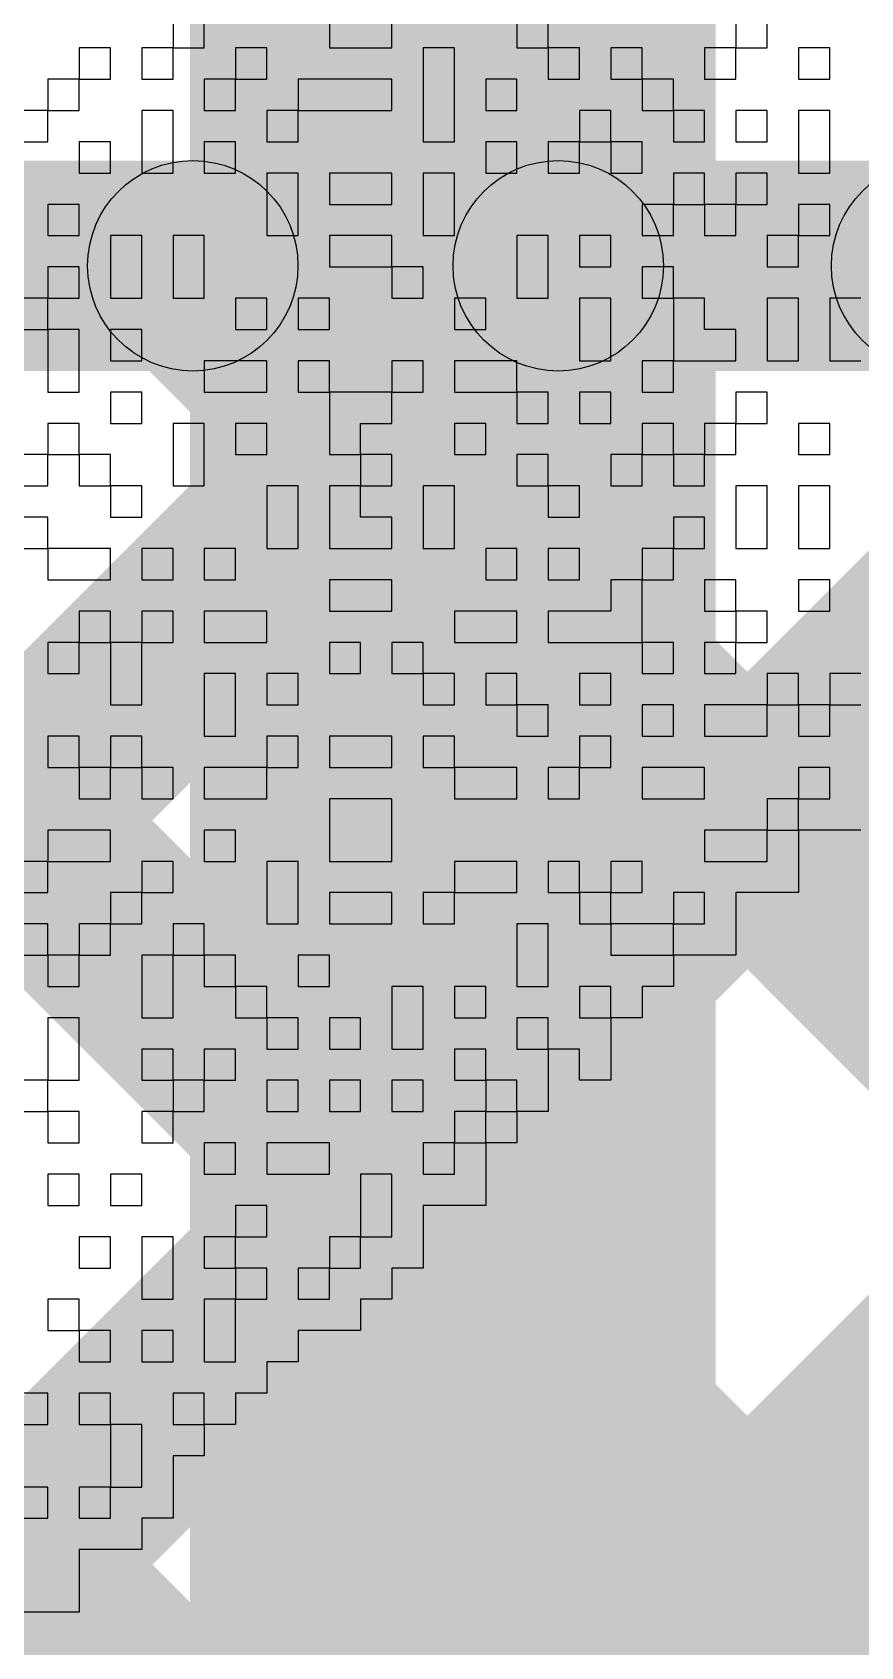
# Model space of a CAD drawing. Header units: millimetres. Extents: x 3.07 to 5.81, y 1.29 to 3.84.
# Drawn here: x 4.47 to 4.5015, y 1.7505 to 1.8119 of the extents above; entities that cross this region are included whole.
import ezdxf

# ---------------------------------------------------------------- set-up
doc = ezdxf.new("R2010")
doc.units = ezdxf.units.MM
doc.header["$MEASUREMENT"] = 0
for name, color, linetype in [('BottomLayer', 5, 'Continuous'), ('TopLayer', 1, 'Continuous'), ('TopOverlay', 2, 'Continuous')]:
    doc.layers.add(name, color=color, linetype=linetype)

msp = doc.modelspace()

# ---------------------------------------------------------------- hatches: boundary and pattern name
at = {"layer": 'BottomLayer'}
msp.add_hatch(color=5, dxfattribs=at).paths.add_polyline_path([(4.496, 1.494), (4.476, 1.494), (4.476, 2.797), (4.496, 2.797)])
at = {"layer": 'TopLayer'}
for points in [[(4.253, 1.799), (4.253, 1.807), (4.795, 1.807), (4.795, 1.799)], [(4.241828, 1.549165), (4.236172, 1.554822), (4.487178, 1.805828), (4.492835, 1.800172)], [(4.241828, 1.492596), (4.236172, 1.498253), (4.543747, 1.805828), (4.549404, 1.800172)], [(4.241828, 1.520881), (4.236172, 1.526537), (4.515463, 1.805828), (4.521119, 1.800172)], [(4.416713, 1.800172), (4.42237, 1.805828), (4.85237, 1.375829), (4.846713, 1.370172)], [(4.444997, 1.800172), (4.450654, 1.805828), (4.880654, 1.375829), (4.874997, 1.370172)], [(4.473282, 1.800172), (4.478938, 1.805828), (4.908938, 1.375829), (4.903281, 1.370172)]]:
    msp.add_hatch(color=1, dxfattribs=at).paths.add_polyline_path(points)
h = msp.add_hatch(color=1, dxfattribs=at)
edge = h.paths.add_edge_path()
edge.add_arc((4.47611, 1.803), 0.004, 0, 360)
h = msp.add_hatch(color=1, dxfattribs=at)
edge = h.paths.add_edge_path()
edge.add_arc((4.490007, 1.803), 0.004, 0, 360)
h = msp.add_hatch(color=1, dxfattribs=at)
edge = h.paths.add_edge_path()
edge.add_arc((4.504394, 1.803), 0.004, 0, 360)

# ---------------------------------------------------------------- linework, layer by layer
for centre in [(4.47611, 1.803), (4.490007, 1.803), (4.504394, 1.803)]:
    msp.add_circle(centre, 0.004, dxfattribs=at)
at = {"layer": 'TopOverlay'}
for p, q in [((4.475357, 1.812471), (4.475357, 1.811282)), ((4.476546, 1.811282), (4.476546, 1.812471)), ((4.481303, 1.812471), (4.481303, 1.811282)), ((4.483681, 1.811282), (4.483681, 1.812471)), ((4.488438, 1.812471), (4.488438, 1.811282)), ((4.489628, 1.811282), (4.489628, 1.812471)), ((4.496763, 1.812471), (4.496763, 1.811282)), ((4.497952, 1.811282), (4.497952, 1.812471)), ((4.472978, 1.811282), (4.471789, 1.811282)), ((4.471789, 1.811282), (4.471789, 1.810093)), ((4.472978, 1.810093), (4.472978, 1.811282)), ((4.475357, 1.811282), (4.474167, 1.811282)), ((4.474167, 1.811282), (4.474167, 1.810093)), ((4.475357, 1.811282), (4.476546, 1.811282)), ((4.475357, 1.810093), (4.475357, 1.811282)), ((4.478924, 1.811282), (4.477735, 1.811282)), ((4.477735, 1.811282), (4.477735, 1.810093)), ((4.478924, 1.810093), (4.478924, 1.811282)), ((4.481303, 1.811282), (4.483681, 1.811282)), ((4.48606, 1.811282), (4.484871, 1.811282)), ((4.484871, 1.811282), (4.484871, 1.810093)), ((4.48606, 1.810093), (4.48606, 1.811282)), ((4.488438, 1.811282), (4.489628, 1.811282)), ((4.489628, 1.811282), (4.489628, 1.810093)), ((4.490817, 1.811282), (4.489628, 1.811282)), ((4.490817, 1.810093), (4.490817, 1.811282)), ((4.493195, 1.811282), (4.492006, 1.811282)), ((4.492006, 1.811282), (4.492006, 1.810093)), ((4.493195, 1.810093), (4.493195, 1.811282)), ((4.496763, 1.811282), (4.495574, 1.811282)), ((4.495574, 1.811282), (4.495574, 1.810093)), ((4.496763, 1.811282), (4.497952, 1.811282)), ((4.496763, 1.810093), (4.496763, 1.811282)), ((4.500331, 1.811282), (4.499142, 1.811282)), ((4.499142, 1.811282), (4.499142, 1.810093)), ((4.500331, 1.810093), (4.500331, 1.811282)), ((4.471789, 1.810093), (4.470599, 1.810093)), ((4.470599, 1.810093), (4.470599, 1.808903)), ((4.471789, 1.810093), (4.472978, 1.810093)), ((4.471789, 1.808903), (4.471789, 1.810093)), ((4.474167, 1.810093), (4.475357, 1.810093)), ((4.477735, 1.810093), (4.476546, 1.810093)), ((4.476546, 1.810093), (4.476546, 1.808903)), ((4.477735, 1.810093), (4.478924, 1.810093)), ((4.477735, 1.808903), (4.477735, 1.810093)), ((4.483681, 1.810093), (4.480113, 1.810093)), ((4.480113, 1.810093), (4.480113, 1.808903)), ((4.483681, 1.808903), (4.483681, 1.810093)), ((4.484871, 1.810093), (4.484871, 1.808903)), ((4.48606, 1.808903), (4.48606, 1.810093)), ((4.488438, 1.810093), (4.487249, 1.810093)), ((4.487249, 1.810093), (4.487249, 1.808903)), ((4.488438, 1.808903), (4.488438, 1.810093)), ((4.489628, 1.810093), (4.490817, 1.810093)), ((4.492006, 1.810093), (4.493195, 1.810093)), ((4.493195, 1.810093), (4.493195, 1.808903)), ((4.494385, 1.810093), (4.493195, 1.810093)), ((4.494385, 1.808903), (4.494385, 1.810093)), ((4.495574, 1.810093), (4.496763, 1.810093)), ((4.499142, 1.810093), (4.500331, 1.810093)), ((4.470599, 1.808903), (4.46941, 1.808903)), ((4.470599, 1.808903), (4.471789, 1.808903)), ((4.470599, 1.807714), (4.470599, 1.808903)), ((4.475357, 1.808903), (4.474167, 1.808903)), ((4.474167, 1.808903), (4.474167, 1.807714)), ((4.475357, 1.807714), (4.475357, 1.808903)), ((4.476546, 1.808903), (4.477735, 1.808903)), ((4.480113, 1.808903), (4.478924, 1.808903)), ((4.478924, 1.808903), (4.478924, 1.807714)), ((4.480113, 1.808903), (4.483681, 1.808903)), ((4.480113, 1.807714), (4.480113, 1.808903)), ((4.484871, 1.808903), (4.484871, 1.807714)), ((4.48606, 1.807714), (4.48606, 1.808903)), ((4.487249, 1.808903), (4.488438, 1.808903)), ((4.492006, 1.808903), (4.490817, 1.808903)), ((4.490817, 1.808903), (4.490817, 1.807714)), ((4.492006, 1.807714), (4.492006, 1.808903)), ((4.493195, 1.808903), (4.494385, 1.808903)), ((4.494385, 1.808903), (4.494385, 1.807714)), ((4.495574, 1.808903), (4.494385, 1.808903)), ((4.495574, 1.807714), (4.495574, 1.808903)), ((4.497952, 1.808903), (4.496763, 1.808903)), ((4.496763, 1.808903), (4.496763, 1.807714)), ((4.497952, 1.807714), (4.497952, 1.808903)), ((4.500331, 1.808903), (4.499142, 1.808903)), ((4.499142, 1.808903), (4.499142, 1.807714)), ((4.500331, 1.807714), (4.500331, 1.808903)), ((4.46941, 1.807714), (4.470599, 1.807714)), ((4.472978, 1.807714), (4.471789, 1.807714)), ((4.471789, 1.807714), (4.471789, 1.806525)), ((4.472978, 1.806525), (4.472978, 1.807714)), ((4.474167, 1.807714), (4.474167, 1.806525)), ((4.475357, 1.806525), (4.475357, 1.807714)), ((4.477735, 1.807714), (4.476546, 1.807714)), ((4.476546, 1.807714), (4.476546, 1.806525)), ((4.477735, 1.806525), (4.477735, 1.807714)), ((4.478924, 1.807714), (4.480113, 1.807714)), ((4.484871, 1.807714), (4.48606, 1.807714)), ((4.488438, 1.807714), (4.487249, 1.807714)), ((4.487249, 1.807714), (4.487249, 1.806525)), ((4.488438, 1.806525), (4.488438, 1.807714)), ((4.490817, 1.807714), (4.489628, 1.807714)), ((4.489628, 1.807714), (4.489628, 1.806525)), ((4.490817, 1.807714), (4.492006, 1.807714)), ((4.490817, 1.806525), (4.490817, 1.807714)), ((4.492006, 1.807714), (4.492006, 1.806525)), ((4.493195, 1.807714), (4.492006, 1.807714)), ((4.493195, 1.806525), (4.493195, 1.807714)), ((4.494385, 1.807714), (4.495574, 1.807714)), ((4.496763, 1.807714), (4.497952, 1.807714)), ((4.499142, 1.807714), (4.499142, 1.806525)), ((4.500331, 1.806525), (4.500331, 1.807714)), ((4.471789, 1.806525), (4.472978, 1.806525)), ((4.474167, 1.806525), (4.475357, 1.806525)), ((4.476546, 1.806525), (4.477735, 1.806525)), ((4.480113, 1.806525), (4.478924, 1.806525)), ((4.478924, 1.806525), (4.478924, 1.805336)), ((4.480113, 1.805336), (4.480113, 1.806525)), ((4.483681, 1.806525), (4.481303, 1.806525)), ((4.481303, 1.806525), (4.481303, 1.805336)), ((4.483681, 1.805336), (4.483681, 1.806525)), ((4.48606, 1.806525), (4.484871, 1.806525)), ((4.484871, 1.806525), (4.484871, 1.805336)), ((4.48606, 1.805336), (4.48606, 1.806525)), ((4.487249, 1.806525), (4.488438, 1.806525)), ((4.489628, 1.806525), (4.490817, 1.806525)), ((4.492006, 1.806525), (4.493195, 1.806525)), ((4.495574, 1.806525), (4.494385, 1.806525)), ((4.494385, 1.806525), (4.494385, 1.805336)), ((4.495574, 1.805336), (4.495574, 1.806525)), ((4.497952, 1.806525), (4.496763, 1.806525)), ((4.496763, 1.806525), (4.496763, 1.805336)), ((4.497952, 1.805336), (4.497952, 1.806525)), ((4.499142, 1.806525), (4.500331, 1.806525)), ((4.471789, 1.805336), (4.470599, 1.805336)), ((4.470599, 1.805336), (4.470599, 1.804147)), ((4.471789, 1.804147), (4.471789, 1.805336)), ((4.478924, 1.805336), (4.478924, 1.804147)), ((4.480113, 1.804147), (4.480113, 1.805336)), ((4.481303, 1.805336), (4.483681, 1.805336)), ((4.484871, 1.805336), (4.484871, 1.804147)), ((4.48606, 1.804147), (4.48606, 1.805336)), ((4.494385, 1.805336), (4.493195, 1.805336)), ((4.493195, 1.805336), (4.493195, 1.804147)), ((4.494385, 1.805336), (4.495574, 1.805336)), ((4.494385, 1.804147), (4.494385, 1.805336)), ((4.495574, 1.805336), (4.495574, 1.804147)), ((4.496763, 1.805336), (4.495574, 1.805336)), ((4.496763, 1.805336), (4.497952, 1.805336)), ((4.496763, 1.804147), (4.496763, 1.805336)), ((4.500331, 1.805336), (4.499142, 1.805336)), ((4.499142, 1.805336), (4.499142, 1.804147)), ((4.500331, 1.804147), (4.500331, 1.805336)), ((4.470599, 1.804147), (4.471789, 1.804147)), ((4.474167, 1.804147), (4.472978, 1.804147)), ((4.472978, 1.804147), (4.472978, 1.802957)), ((4.474167, 1.802957), (4.474167, 1.804147)), ((4.476546, 1.804147), (4.475357, 1.804147)), ((4.475357, 1.804147), (4.475357, 1.802957)), ((4.476546, 1.802957), (4.476546, 1.804147)), ((4.478924, 1.804147), (4.480113, 1.804147)), ((4.483681, 1.804147), (4.481303, 1.804147)), ((4.481303, 1.804147), (4.481303, 1.802957)), ((4.483681, 1.802957), (4.483681, 1.804147)), ((4.484871, 1.804147), (4.48606, 1.804147)), ((4.489628, 1.804147), (4.488438, 1.804147)), ((4.488438, 1.804147), (4.488438, 1.802957)), ((4.489628, 1.802957), (4.489628, 1.804147)), ((4.492006, 1.804147), (4.490817, 1.804147)), ((4.490817, 1.804147), (4.490817, 1.802957)), ((4.492006, 1.802957), (4.492006, 1.804147)), ((4.493195, 1.804147), (4.494385, 1.804147)), ((4.495574, 1.804147), (4.496763, 1.804147)), ((4.499142, 1.804147), (4.497952, 1.804147)), ((4.497952, 1.804147), (4.497952, 1.802957)), ((4.499142, 1.804147), (4.500331, 1.804147)), ((4.499142, 1.802957), (4.499142, 1.804147)), ((4.471789, 1.802957), (4.470599, 1.802957)), ((4.470599, 1.802957), (4.470599, 1.801768)), ((4.471789, 1.801768), (4.471789, 1.802957)), ((4.472978, 1.802957), (4.472978, 1.801768)), ((4.474167, 1.801768), (4.474167, 1.802957)), ((4.475357, 1.802957), (4.475357, 1.801768)), ((4.476546, 1.801768), (4.476546, 1.802957)), ((4.481303, 1.802957), (4.483681, 1.802957)), ((4.483681, 1.802957), (4.483681, 1.801768)), ((4.484871, 1.802957), (4.483681, 1.802957)), ((4.484871, 1.801768), (4.484871, 1.802957)), ((4.488438, 1.802957), (4.488438, 1.801768)), ((4.489628, 1.801768), (4.489628, 1.802957)), ((4.490817, 1.802957), (4.492006, 1.802957)), ((4.494385, 1.802957), (4.493195, 1.802957)), ((4.493195, 1.802957), (4.493195, 1.801768)), ((4.494385, 1.801768), (4.494385, 1.802957)), ((4.497952, 1.802957), (4.499142, 1.802957)), ((4.470599, 1.801768), (4.46941, 1.801768)), ((4.470599, 1.801768), (4.471789, 1.801768)), ((4.470599, 1.800579), (4.470599, 1.801768)), ((4.472978, 1.801768), (4.474167, 1.801768)), ((4.475357, 1.801768), (4.476546, 1.801768)), ((4.478924, 1.801768), (4.477735, 1.801768)), ((4.477735, 1.801768), (4.477735, 1.800579)), ((4.478924, 1.800579), (4.478924, 1.801768)), ((4.481303, 1.801768), (4.480113, 1.801768)), ((4.480113, 1.801768), (4.480113, 1.800579)), ((4.481303, 1.800579), (4.481303, 1.801768)), ((4.483681, 1.801768), (4.484871, 1.801768)), ((4.487249, 1.801768), (4.48606, 1.801768)), ((4.48606, 1.801768), (4.48606, 1.800579)), ((4.487249, 1.800579), (4.487249, 1.801768)), ((4.488438, 1.801768), (4.489628, 1.801768)), ((4.492006, 1.801768), (4.490817, 1.801768)), ((4.490817, 1.801768), (4.490817, 1.800579)), ((4.492006, 1.800579), (4.492006, 1.801768)), ((4.493195, 1.801768), (4.494385, 1.801768)), ((4.494385, 1.801768), (4.494385, 1.800579)), ((4.495574, 1.801768), (4.494385, 1.801768)), ((4.495574, 1.800579), (4.495574, 1.801768)), ((4.499142, 1.801768), (4.497952, 1.801768)), ((4.497952, 1.801768), (4.497952, 1.800579)), ((4.499142, 1.800579), (4.499142, 1.801768)), ((4.50152, 1.801768), (4.500331, 1.801768)), ((4.500331, 1.801768), (4.500331, 1.800579)), ((4.46941, 1.800579), (4.470599, 1.800579)), ((4.470599, 1.800579), (4.470599, 1.799389)), ((4.471789, 1.800579), (4.470599, 1.800579)), ((4.471789, 1.799389), (4.471789, 1.800579)), ((4.474167, 1.800579), (4.472978, 1.800579)), ((4.472978, 1.800579), (4.472978, 1.799389)), ((4.474167, 1.799389), (4.474167, 1.800579)), ((4.477735, 1.800579), (4.478924, 1.800579)), ((4.480113, 1.800579), (4.481303, 1.800579)), ((4.48606, 1.800579), (4.487249, 1.800579)), ((4.490817, 1.800579), (4.490817, 1.799389)), ((4.492006, 1.799389), (4.492006, 1.800579)), ((4.494385, 1.800579), (4.494385, 1.799389)), ((4.496763, 1.800579), (4.495574, 1.800579)), ((4.496763, 1.799389), (4.496763, 1.800579)), ((4.497952, 1.800579), (4.497952, 1.799389)), ((4.499142, 1.799389), (4.499142, 1.800579)), ((4.500331, 1.800579), (4.500331, 1.799389)), ((4.470599, 1.799389), (4.470599, 1.7982)), ((4.471789, 1.7982), (4.471789, 1.799389)), ((4.472978, 1.799389), (4.474167, 1.799389)), ((4.478924, 1.799389), (4.476546, 1.799389)), ((4.476546, 1.799389), (4.476546, 1.7982)), ((4.478924, 1.7982), (4.478924, 1.799389)), ((4.481303, 1.799389), (4.480113, 1.799389)), ((4.480113, 1.799389), (4.480113, 1.7982)), ((4.481303, 1.7982), (4.481303, 1.799389)), ((4.484871, 1.799389), (4.483681, 1.799389)), ((4.483681, 1.799389), (4.483681, 1.7982)), ((4.484871, 1.7982), (4.484871, 1.799389)), ((4.488438, 1.799389), (4.48606, 1.799389)), ((4.48606, 1.799389), (4.48606, 1.7982)), ((4.488438, 1.7982), (4.488438, 1.799389)), ((4.490817, 1.799389), (4.492006, 1.799389)), ((4.494385, 1.799389), (4.493195, 1.799389)), ((4.493195, 1.799389), (4.493195, 1.7982)), ((4.494385, 1.799389), (4.496763, 1.799389)), ((4.494385, 1.7982), (4.494385, 1.799389)), ((4.497952, 1.799389), (4.499142, 1.799389)), ((4.500331, 1.799389), (4.50152, 1.799389)), ((4.470599, 1.7982), (4.471789, 1.7982)), ((4.474167, 1.7982), (4.472978, 1.7982)), ((4.472978, 1.7982), (4.472978, 1.797011)), ((4.474167, 1.797011), (4.474167, 1.7982)), ((4.476546, 1.7982), (4.478924, 1.7982)), ((4.480113, 1.7982), (4.481303, 1.7982)), ((4.481303, 1.7982), (4.481303, 1.797011)), ((4.483681, 1.7982), (4.481303, 1.7982)), ((4.483681, 1.7982), (4.484871, 1.7982)), ((4.483681, 1.797011), (4.483681, 1.7982)), ((4.48606, 1.7982), (4.488438, 1.7982)), ((4.488438, 1.7982), (4.488438, 1.797011)), ((4.489628, 1.7982), (4.488438, 1.7982)), ((4.489628, 1.797011), (4.489628, 1.7982)), ((4.492006, 1.7982), (4.490817, 1.7982)), ((4.490817, 1.7982), (4.490817, 1.797011)), ((4.492006, 1.797011), (4.492006, 1.7982)), ((4.493195, 1.7982), (4.494385, 1.7982)), ((4.497952, 1.7982), (4.496763, 1.7982)), ((4.496763, 1.7982), (4.496763, 1.797011)), ((4.497952, 1.797011), (4.497952, 1.7982)), ((4.471789, 1.797011), (4.470599, 1.797011)), ((4.470599, 1.797011), (4.470599, 1.795822)), ((4.471789, 1.795822), (4.471789, 1.797011)), ((4.472978, 1.797011), (4.474167, 1.797011)), ((4.476546, 1.797011), (4.475357, 1.797011)), ((4.475357, 1.797011), (4.475357, 1.795822)), ((4.476546, 1.795822), (4.476546, 1.797011)), ((4.478924, 1.797011), (4.477735, 1.797011)), ((4.477735, 1.797011), (4.477735, 1.795822)), ((4.478924, 1.795822), (4.478924, 1.797011)), ((4.481303, 1.797011), (4.481303, 1.795822)), ((4.482492, 1.795822), (4.482492, 1.797011)), ((4.482492, 1.797011), (4.483681, 1.797011)), ((4.487249, 1.797011), (4.48606, 1.797011)), ((4.48606, 1.797011), (4.48606, 1.795822)), ((4.487249, 1.795822), (4.487249, 1.797011)), ((4.488438, 1.797011), (4.489628, 1.797011)), ((4.490817, 1.797011), (4.492006, 1.797011)), ((4.494385, 1.797011), (4.493195, 1.797011)), ((4.493195, 1.797011), (4.493195, 1.795822)), ((4.494385, 1.795822), (4.494385, 1.797011)), ((4.496763, 1.797011), (4.495574, 1.797011)), ((4.495574, 1.797011), (4.495574, 1.795822)), ((4.496763, 1.797011), (4.497952, 1.797011)), ((4.496763, 1.795822), (4.496763, 1.797011)), ((4.500331, 1.797011), (4.499142, 1.797011)), ((4.499142, 1.797011), (4.499142, 1.795822)), ((4.500331, 1.795822), (4.500331, 1.797011)), ((4.470599, 1.795822), (4.46941, 1.795822)), ((4.470599, 1.794633), (4.470599, 1.795822)), ((4.470599, 1.795822), (4.471789, 1.795822)), ((4.471789, 1.795822), (4.471789, 1.794633)), ((4.472978, 1.795822), (4.471789, 1.795822)), ((4.472978, 1.794633), (4.472978, 1.795822)), ((4.475357, 1.795822), (4.475357, 1.794633)), ((4.476546, 1.794633), (4.476546, 1.795822)), ((4.477735, 1.795822), (4.478924, 1.795822)), ((4.481303, 1.795822), (4.482492, 1.795822)), ((4.482492, 1.795822), (4.482492, 1.794633)), ((4.483681, 1.795822), (4.482492, 1.795822)), ((4.483681, 1.794633), (4.483681, 1.795822)), ((4.48606, 1.795822), (4.487249, 1.795822)), ((4.489628, 1.795822), (4.488438, 1.795822)), ((4.488438, 1.795822), (4.488438, 1.794633)), ((4.489628, 1.794633), (4.489628, 1.795822)), ((4.493195, 1.795822), (4.492006, 1.795822)), ((4.492006, 1.795822), (4.492006, 1.794633)), ((4.493195, 1.795822), (4.494385, 1.795822)), ((4.493195, 1.794633), (4.493195, 1.795822)), ((4.494385, 1.795822), (4.494385, 1.794633)), ((4.495574, 1.795822), (4.494385, 1.795822)), ((4.495574, 1.795822), (4.496763, 1.795822)), ((4.495574, 1.794633), (4.495574, 1.795822)), ((4.499142, 1.795822), (4.500331, 1.795822)), ((4.46941, 1.794633), (4.470599, 1.794633)), ((4.471789, 1.794633), (4.472978, 1.794633)), ((4.472978, 1.794633), (4.472978, 1.793443)), ((4.474167, 1.794633), (4.472978, 1.794633)), ((4.474167, 1.793443), (4.474167, 1.794633)), ((4.475357, 1.794633), (4.476546, 1.794633)), ((4.480113, 1.794633), (4.478924, 1.794633)), ((4.478924, 1.794633), (4.478924, 1.793443)), ((4.480113, 1.793443), (4.480113, 1.794633)), ((4.482492, 1.794633), (4.481303, 1.794633)), ((4.481303, 1.794633), (4.481303, 1.793443)), ((4.482492, 1.794633), (4.483681, 1.794633)), ((4.482492, 1.793443), (4.482492, 1.794633)), ((4.48606, 1.794633), (4.484871, 1.794633)), ((4.484871, 1.794633), (4.484871, 1.793443)), ((4.48606, 1.793443), (4.48606, 1.794633)), ((4.488438, 1.794633), (4.489628, 1.794633)), ((4.489628, 1.794633), (4.489628, 1.793443)), ((4.490817, 1.794633), (4.489628, 1.794633)), ((4.490817, 1.793443), (4.490817, 1.794633)), ((4.492006, 1.794633), (4.493195, 1.794633)), ((4.494385, 1.794633), (4.495574, 1.794633)), ((4.497952, 1.794633), (4.496763, 1.794633)), ((4.496763, 1.794633), (4.496763, 1.793443)), ((4.497952, 1.793443), (4.497952, 1.794633)), ((4.500331, 1.794633), (4.499142, 1.794633)), ((4.499142, 1.794633), (4.499142, 1.793443)), ((4.500331, 1.793443), (4.500331, 1.794633)), ((4.470599, 1.793443), (4.46941, 1.793443)), ((4.470599, 1.792254), (4.470599, 1.793443)), ((4.472978, 1.793443), (4.474167, 1.793443)), ((4.478924, 1.793443), (4.478924, 1.792254)), ((4.480113, 1.792254), (4.480113, 1.793443)), ((4.481303, 1.793443), (4.481303, 1.792254)), ((4.483681, 1.793443), (4.482492, 1.793443)), ((4.483681, 1.792254), (4.483681, 1.793443)), ((4.484871, 1.793443), (4.484871, 1.792254)), ((4.48606, 1.792254), (4.48606, 1.793443)), ((4.489628, 1.793443), (4.490817, 1.793443)), ((4.495574, 1.793443), (4.494385, 1.793443)), ((4.494385, 1.793443), (4.494385, 1.792254)), ((4.495574, 1.792254), (4.495574, 1.793443)), ((4.496763, 1.793443), (4.496763, 1.792254)), ((4.497952, 1.792254), (4.497952, 1.793443)), ((4.499142, 1.793443), (4.499142, 1.792254)), ((4.500331, 1.792254), (4.500331, 1.793443)), ((4.46941, 1.792254), (4.470599, 1.792254)), ((4.470599, 1.792254), (4.470599, 1.791065)), ((4.472978, 1.792254), (4.470599, 1.792254)), ((4.472978, 1.791065), (4.472978, 1.792254)), ((4.475357, 1.792254), (4.474167, 1.792254)), ((4.474167, 1.792254), (4.474167, 1.791065)), ((4.475357, 1.791065), (4.475357, 1.792254)), ((4.477735, 1.792254), (4.476546, 1.792254)), ((4.476546, 1.792254), (4.476546, 1.791065)), ((4.477735, 1.791065), (4.477735, 1.792254)), ((4.478924, 1.792254), (4.480113, 1.792254)), ((4.481303, 1.792254), (4.483681, 1.792254)), ((4.484871, 1.792254), (4.48606, 1.792254)), ((4.488438, 1.792254), (4.487249, 1.792254)), ((4.487249, 1.792254), (4.487249, 1.791065)), ((4.488438, 1.791065), (4.488438, 1.792254)), ((4.490817, 1.792254), (4.489628, 1.792254)), ((4.489628, 1.792254), (4.489628, 1.791065)), ((4.490817, 1.791065), (4.490817, 1.792254)), ((4.494385, 1.792254), (4.493195, 1.792254)), ((4.493195, 1.792254), (4.493195, 1.791065)), ((4.494385, 1.792254), (4.495574, 1.792254)), ((4.494385, 1.791065), (4.494385, 1.792254)), ((4.496763, 1.792254), (4.497952, 1.792254)), ((4.499142, 1.792254), (4.500331, 1.792254)), ((4.470599, 1.791065), (4.472978, 1.791065)), ((4.474167, 1.791065), (4.475357, 1.791065)), ((4.476546, 1.791065), (4.477735, 1.791065)), ((4.483681, 1.791065), (4.481303, 1.791065)), ((4.481303, 1.791065), (4.481303, 1.789875)), ((4.483681, 1.789875), (4.483681, 1.791065)), ((4.487249, 1.791065), (4.488438, 1.791065)), ((4.489628, 1.791065), (4.490817, 1.791065)), ((4.493195, 1.791065), (4.492006, 1.791065)), ((4.492006, 1.791065), (4.492006, 1.789875)), ((4.493195, 1.791065), (4.494385, 1.791065)), ((4.493195, 1.789875), (4.493195, 1.791065)), ((4.496763, 1.791065), (4.495574, 1.791065)), ((4.495574, 1.791065), (4.495574, 1.789875)), ((4.496763, 1.789875), (4.496763, 1.791065)), ((4.500331, 1.791065), (4.499142, 1.791065)), ((4.499142, 1.791065), (4.499142, 1.789875)), ((4.500331, 1.789875), (4.500331, 1.791065)), ((4.472978, 1.789875), (4.471789, 1.789875)), ((4.471789, 1.789875), (4.471789, 1.788686)), ((4.472978, 1.788686), (4.472978, 1.789875)), ((4.475357, 1.789875), (4.474167, 1.789875)), ((4.474167, 1.789875), (4.474167, 1.788686)), ((4.475357, 1.788686), (4.475357, 1.789875)), ((4.478924, 1.789875), (4.476546, 1.789875)), ((4.476546, 1.789875), (4.476546, 1.788686)), ((4.478924, 1.788686), (4.478924, 1.789875)), ((4.481303, 1.789875), (4.483681, 1.789875)), ((4.488438, 1.789875), (4.48606, 1.789875)), ((4.48606, 1.789875), (4.48606, 1.788686)), ((4.488438, 1.788686), (4.488438, 1.789875)), ((4.492006, 1.789875), (4.489628, 1.789875)), ((4.489628, 1.789875), (4.489628, 1.788686)), ((4.493195, 1.788686), (4.493195, 1.789875)), ((4.495574, 1.789875), (4.496763, 1.789875)), ((4.496763, 1.789875), (4.496763, 1.788686)), ((4.497952, 1.789875), (4.496763, 1.789875)), ((4.497952, 1.788686), (4.497952, 1.789875)), ((4.499142, 1.789875), (4.500331, 1.789875)), ((4.471789, 1.788686), (4.470599, 1.788686)), ((4.470599, 1.788686), (4.470599, 1.787497)), ((4.471789, 1.787497), (4.471789, 1.788686)), ((4.471789, 1.788686), (4.472978, 1.788686)), ((4.472978, 1.788686), (4.472978, 1.787497)), ((4.474167, 1.788686), (4.472978, 1.788686)), ((4.474167, 1.788686), (4.475357, 1.788686)), ((4.474167, 1.787497), (4.474167, 1.788686)), ((4.476546, 1.788686), (4.478924, 1.788686)), ((4.482492, 1.788686), (4.481303, 1.788686)), ((4.481303, 1.788686), (4.481303, 1.787497)), ((4.482492, 1.787497), (4.482492, 1.788686)), ((4.484871, 1.788686), (4.483681, 1.788686)), ((4.483681, 1.788686), (4.483681, 1.787497)), ((4.484871, 1.787497), (4.484871, 1.788686)), ((4.48606, 1.788686), (4.488438, 1.788686)), ((4.489628, 1.788686), (4.493195, 1.788686)), ((4.493195, 1.788686), (4.493195, 1.787497)), ((4.494385, 1.788686), (4.493195, 1.788686)), ((4.494385, 1.787497), (4.494385, 1.788686)), ((4.496763, 1.788686), (4.495574, 1.788686)), ((4.495574, 1.788686), (4.495574, 1.787497)), ((4.496763, 1.788686), (4.497952, 1.788686)), ((4.496763, 1.787497), (4.496763, 1.788686)), ((4.470599, 1.787497), (4.471789, 1.787497)), ((4.472978, 1.787497), (4.472978, 1.786308)), ((4.474167, 1.786308), (4.474167, 1.787497)), ((4.477735, 1.787497), (4.476546, 1.787497)), ((4.476546, 1.787497), (4.476546, 1.786308)), ((4.477735, 1.786308), (4.477735, 1.787497)), ((4.480113, 1.787497), (4.478924, 1.787497)), ((4.478924, 1.787497), (4.478924, 1.786308)), ((4.480113, 1.786308), (4.480113, 1.787497)), ((4.481303, 1.787497), (4.482492, 1.787497)), ((4.483681, 1.787497), (4.484871, 1.787497)), ((4.484871, 1.787497), (4.484871, 1.786308)), ((4.48606, 1.787497), (4.484871, 1.787497)), ((4.48606, 1.786308), (4.48606, 1.787497)), ((4.488438, 1.787497), (4.487249, 1.787497)), ((4.487249, 1.787497), (4.487249, 1.786308)), ((4.488438, 1.786308), (4.488438, 1.787497)), ((4.492006, 1.787497), (4.490817, 1.787497)), ((4.490817, 1.787497), (4.490817, 1.786308)), ((4.492006, 1.786308), (4.492006, 1.787497)), ((4.493195, 1.787497), (4.494385, 1.787497)), ((4.495574, 1.787497), (4.496763, 1.787497)), ((4.499142, 1.787497), (4.497952, 1.787497)), ((4.497952, 1.787497), (4.497952, 1.786308)), ((4.499142, 1.786308), (4.499142, 1.787497)), ((4.50152, 1.787497), (4.500331, 1.787497)), ((4.500331, 1.787497), (4.500331, 1.786308)), ((4.472978, 1.786308), (4.474167, 1.786308)), ((4.476546, 1.786308), (4.476546, 1.785119)), ((4.477735, 1.785119), (4.477735, 1.786308)), ((4.478924, 1.786308), (4.480113, 1.786308)), ((4.484871, 1.786308), (4.48606, 1.786308)), ((4.487249, 1.786308), (4.488438, 1.786308)), ((4.488438, 1.786308), (4.488438, 1.785119)), ((4.489628, 1.786308), (4.488438, 1.786308)), ((4.489628, 1.785119), (4.489628, 1.786308)), ((4.490817, 1.786308), (4.492006, 1.786308)), ((4.494385, 1.786308), (4.493195, 1.786308)), ((4.493195, 1.786308), (4.493195, 1.785119)), ((4.494385, 1.785119), (4.494385, 1.786308)), ((4.497952, 1.786308), (4.495574, 1.786308)), ((4.495574, 1.786308), (4.495574, 1.785119)), ((4.497952, 1.786308), (4.499142, 1.786308)), ((4.497952, 1.785119), (4.497952, 1.786308)), ((4.499142, 1.786308), (4.499142, 1.785119)), ((4.500331, 1.786308), (4.499142, 1.786308)), ((4.500331, 1.786308), (4.50152, 1.786308)), ((4.500331, 1.785119), (4.500331, 1.786308)), ((4.471789, 1.785119), (4.470599, 1.785119)), ((4.470599, 1.785119), (4.470599, 1.783929)), ((4.471789, 1.783929), (4.471789, 1.785119)), ((4.474167, 1.785119), (4.472978, 1.785119)), ((4.472978, 1.785119), (4.472978, 1.783929)), ((4.474167, 1.783929), (4.474167, 1.785119)), ((4.476546, 1.785119), (4.477735, 1.785119)), ((4.480113, 1.785119), (4.478924, 1.785119)), ((4.478924, 1.785119), (4.478924, 1.783929)), ((4.480113, 1.783929), (4.480113, 1.785119)), ((4.483681, 1.785119), (4.481303, 1.785119)), ((4.481303, 1.785119), (4.481303, 1.783929)), ((4.483681, 1.783929), (4.483681, 1.785119)), ((4.48606, 1.785119), (4.484871, 1.785119)), ((4.484871, 1.785119), (4.484871, 1.783929)), ((4.48606, 1.783929), (4.48606, 1.785119)), ((4.488438, 1.785119), (4.489628, 1.785119)), ((4.492006, 1.785119), (4.490817, 1.785119)), ((4.490817, 1.785119), (4.490817, 1.783929)), ((4.492006, 1.783929), (4.492006, 1.785119)), ((4.493195, 1.785119), (4.494385, 1.785119)), ((4.495574, 1.785119), (4.497952, 1.785119)), ((4.499142, 1.785119), (4.500331, 1.785119)), ((4.470599, 1.783929), (4.471789, 1.783929)), ((4.471789, 1.783929), (4.471789, 1.78274)), ((4.472978, 1.783929), (4.471789, 1.783929)), ((4.472978, 1.783929), (4.474167, 1.783929)), ((4.472978, 1.78274), (4.472978, 1.783929)), ((4.474167, 1.783929), (4.474167, 1.78274)), ((4.475357, 1.783929), (4.474167, 1.783929)), ((4.475357, 1.78274), (4.475357, 1.783929)), ((4.478924, 1.783929), (4.476546, 1.783929)), ((4.476546, 1.783929), (4.476546, 1.78274)), ((4.478924, 1.783929), (4.480113, 1.783929)), ((4.478924, 1.78274), (4.478924, 1.783929)), ((4.481303, 1.783929), (4.483681, 1.783929)), ((4.484871, 1.783929), (4.48606, 1.783929)), ((4.48606, 1.783929), (4.48606, 1.78274)), ((4.488438, 1.783929), (4.48606, 1.783929)), ((4.488438, 1.78274), (4.488438, 1.783929)), ((4.490817, 1.783929), (4.489628, 1.783929)), ((4.489628, 1.783929), (4.489628, 1.78274)), ((4.490817, 1.783929), (4.492006, 1.783929)), ((4.490817, 1.78274), (4.490817, 1.783929)), ((4.495574, 1.783929), (4.493195, 1.783929)), ((4.493195, 1.783929), (4.493195, 1.78274)), ((4.495574, 1.78274), (4.495574, 1.783929)), ((4.500331, 1.783929), (4.499142, 1.783929)), ((4.499142, 1.783929), (4.499142, 1.78274)), ((4.500331, 1.78274), (4.500331, 1.783929)), ((4.471789, 1.78274), (4.472978, 1.78274)), ((4.474167, 1.78274), (4.475357, 1.78274)), ((4.476546, 1.78274), (4.478924, 1.78274)), ((4.483681, 1.78274), (4.481303, 1.78274)), ((4.481303, 1.78274), (4.481303, 1.781551)), ((4.483681, 1.781551), (4.483681, 1.78274)), ((4.48606, 1.78274), (4.488438, 1.78274)), ((4.489628, 1.78274), (4.490817, 1.78274)), ((4.493195, 1.78274), (4.495574, 1.78274)), ((4.499142, 1.78274), (4.497952, 1.78274)), ((4.497952, 1.78274), (4.497952, 1.781551)), ((4.499142, 1.781551), (4.499142, 1.78274)), ((4.499142, 1.78274), (4.500331, 1.78274)), ((4.472978, 1.781551), (4.470599, 1.781551)), ((4.470599, 1.781551), (4.470599, 1.780361)), ((4.472978, 1.780361), (4.472978, 1.781551)), ((4.477735, 1.781551), (4.476546, 1.781551)), ((4.476546, 1.781551), (4.476546, 1.780361)), ((4.477735, 1.780361), (4.477735, 1.781551)), ((4.481303, 1.781551), (4.481303, 1.780361)), ((4.483681, 1.780361), (4.483681, 1.781551)), ((4.497952, 1.781551), (4.495574, 1.781551)), ((4.495574, 1.781551), (4.495574, 1.780361)), ((4.497952, 1.781551), (4.499142, 1.781551)), ((4.497952, 1.780361), (4.497952, 1.781551)), ((4.50152, 1.781551), (4.499142, 1.781551)), ((4.499142, 1.781551), (4.499142, 1.780361)), ((4.470599, 1.780361), (4.46941, 1.780361)), ((4.470599, 1.780361), (4.472978, 1.780361)), ((4.470599, 1.779172), (4.470599, 1.780361)), ((4.475357, 1.780361), (4.474167, 1.780361)), ((4.474167, 1.780361), (4.474167, 1.779172)), ((4.475357, 1.779172), (4.475357, 1.780361)), ((4.476546, 1.780361), (4.477735, 1.780361)), ((4.480113, 1.780361), (4.478924, 1.780361)), ((4.478924, 1.780361), (4.478924, 1.779172)), ((4.480113, 1.779172), (4.480113, 1.780361)), ((4.481303, 1.780361), (4.483681, 1.780361)), ((4.488438, 1.780361), (4.48606, 1.780361)), ((4.48606, 1.780361), (4.48606, 1.779172)), ((4.488438, 1.779172), (4.488438, 1.780361)), ((4.490817, 1.780361), (4.489628, 1.780361)), ((4.489628, 1.780361), (4.489628, 1.779172)), ((4.490817, 1.779172), (4.490817, 1.780361)), ((4.493195, 1.780361), (4.492006, 1.780361)), ((4.492006, 1.780361), (4.492006, 1.779172)), ((4.493195, 1.779172), (4.493195, 1.780361)), ((4.495574, 1.780361), (4.497952, 1.780361)), ((4.499142, 1.780361), (4.499142, 1.779172)), ((4.46941, 1.779172), (4.470599, 1.779172)), ((4.474167, 1.779172), (4.472978, 1.779172)), ((4.472978, 1.779172), (4.472978, 1.777983)), ((4.474167, 1.779172), (4.475357, 1.779172)), ((4.474167, 1.777983), (4.474167, 1.779172)), ((4.478924, 1.779172), (4.478924, 1.777983)), ((4.480113, 1.777983), (4.480113, 1.779172)), ((4.483681, 1.779172), (4.481303, 1.779172)), ((4.481303, 1.779172), (4.481303, 1.777983)), ((4.483681, 1.777983), (4.483681, 1.779172)), ((4.48606, 1.779172), (4.484871, 1.779172)), ((4.484871, 1.779172), (4.484871, 1.777983)), ((4.48606, 1.779172), (4.488438, 1.779172)), ((4.48606, 1.777983), (4.48606, 1.779172)), ((4.489628, 1.779172), (4.490817, 1.779172)), ((4.492006, 1.779172), (4.490817, 1.779172)), ((4.490817, 1.779172), (4.490817, 1.777983)), ((4.492006, 1.777983), (4.492006, 1.779172)), ((4.492006, 1.779172), (4.493195, 1.779172)), ((4.495574, 1.779172), (4.494385, 1.779172)), ((4.494385, 1.779172), (4.494385, 1.777983)), ((4.495574, 1.777983), (4.495574, 1.779172)), ((4.499142, 1.779172), (4.496763, 1.779172)), ((4.496763, 1.779172), (4.496763, 1.777983)), ((4.470599, 1.777983), (4.46941, 1.777983)), ((4.470599, 1.776794), (4.470599, 1.777983)), ((4.472978, 1.777983), (4.471789, 1.777983)), ((4.471789, 1.777983), (4.471789, 1.776794)), ((4.472978, 1.777983), (4.474167, 1.777983)), ((4.472978, 1.776794), (4.472978, 1.777983)), ((4.476546, 1.777983), (4.475357, 1.777983)), ((4.475357, 1.777983), (4.475357, 1.776794)), ((4.476546, 1.776794), (4.476546, 1.777983)), ((4.478924, 1.777983), (4.480113, 1.777983)), ((4.481303, 1.777983), (4.483681, 1.777983)), ((4.484871, 1.777983), (4.48606, 1.777983)), ((4.489628, 1.777983), (4.488438, 1.777983)), ((4.488438, 1.777983), (4.488438, 1.776794)), ((4.489628, 1.776794), (4.489628, 1.777983)), ((4.490817, 1.777983), (4.492006, 1.777983)), ((4.494385, 1.777983), (4.492006, 1.777983)), ((4.492006, 1.777983), (4.492006, 1.776794)), ((4.494385, 1.776794), (4.494385, 1.777983)), ((4.494385, 1.777983), (4.495574, 1.777983)), ((4.496763, 1.777983), (4.496763, 1.776794)), ((4.46941, 1.776794), (4.470599, 1.776794)), ((4.470599, 1.776794), (4.470599, 1.775605)), ((4.471789, 1.776794), (4.470599, 1.776794)), ((4.471789, 1.776794), (4.472978, 1.776794)), ((4.471789, 1.775605), (4.471789, 1.776794)), ((4.475357, 1.776794), (4.474167, 1.776794)), ((4.474167, 1.776794), (4.474167, 1.775605)), ((4.475357, 1.775605), (4.475357, 1.776794)), ((4.475357, 1.776794), (4.476546, 1.776794)), ((4.476546, 1.776794), (4.476546, 1.775605)), ((4.477735, 1.776794), (4.476546, 1.776794)), ((4.477735, 1.775605), (4.477735, 1.776794)), ((4.481303, 1.776794), (4.480113, 1.776794)), ((4.480113, 1.776794), (4.480113, 1.775605)), ((4.481303, 1.775605), (4.481303, 1.776794)), ((4.488438, 1.776794), (4.488438, 1.775605)), ((4.489628, 1.775605), (4.489628, 1.776794)), ((4.492006, 1.776794), (4.494385, 1.776794)), ((4.496763, 1.776794), (4.494385, 1.776794)), ((4.494385, 1.776794), (4.494385, 1.775605)), ((4.470599, 1.775605), (4.471789, 1.775605)), ((4.474167, 1.775605), (4.474167, 1.774415)), ((4.475357, 1.774415), (4.475357, 1.775605)), ((4.476546, 1.775605), (4.477735, 1.775605)), ((4.477735, 1.775605), (4.477735, 1.774415)), ((4.478924, 1.775605), (4.477735, 1.775605)), ((4.478924, 1.774415), (4.478924, 1.775605)), ((4.480113, 1.775605), (4.481303, 1.775605)), ((4.484871, 1.775605), (4.483681, 1.775605)), ((4.483681, 1.775605), (4.483681, 1.774415)), ((4.484871, 1.774415), (4.484871, 1.775605)), ((4.487249, 1.775605), (4.48606, 1.775605)), ((4.48606, 1.775605), (4.48606, 1.774415)), ((4.487249, 1.774415), (4.487249, 1.775605)), ((4.488438, 1.775605), (4.489628, 1.775605)), ((4.492006, 1.775605), (4.490817, 1.775605)), ((4.490817, 1.775605), (4.490817, 1.774415)), ((4.492006, 1.774415), (4.492006, 1.775605)), ((4.494385, 1.775605), (4.493195, 1.775605)), ((4.493195, 1.775605), (4.493195, 1.774415)), ((4.471789, 1.774415), (4.470599, 1.774415)), ((4.470599, 1.774415), (4.470599, 1.773226)), ((4.471789, 1.773226), (4.471789, 1.774415)), ((4.474167, 1.774415), (4.475357, 1.774415)), ((4.477735, 1.774415), (4.478924, 1.774415)), ((4.478924, 1.774415), (4.478924, 1.773226)), ((4.480113, 1.774415), (4.478924, 1.774415)), ((4.480113, 1.773226), (4.480113, 1.774415)), ((4.482492, 1.774415), (4.481303, 1.774415)), ((4.481303, 1.774415), (4.481303, 1.773226)), ((4.482492, 1.773226), (4.482492, 1.774415)), ((4.483681, 1.774415), (4.483681, 1.773226)), ((4.484871, 1.773226), (4.484871, 1.774415)), ((4.48606, 1.774415), (4.487249, 1.774415)), ((4.489628, 1.774415), (4.488438, 1.774415)), ((4.488438, 1.774415), (4.488438, 1.773226)), ((4.489628, 1.773226), (4.489628, 1.774415)), ((4.490817, 1.774415), (4.492006, 1.774415)), ((4.493195, 1.774415), (4.492006, 1.774415)), ((4.492006, 1.774415), (4.492006, 1.773226)), ((4.470599, 1.773226), (4.470599, 1.772037)), ((4.471789, 1.772037), (4.471789, 1.773226)), ((4.475357, 1.773226), (4.474167, 1.773226)), ((4.474167, 1.773226), (4.474167, 1.772037)), ((4.475357, 1.772037), (4.475357, 1.773226)), ((4.477735, 1.773226), (4.476546, 1.773226)), ((4.476546, 1.773226), (4.476546, 1.772037)), ((4.477735, 1.772037), (4.477735, 1.773226)), ((4.478924, 1.773226), (4.480113, 1.773226)), ((4.481303, 1.773226), (4.482492, 1.773226)), ((4.483681, 1.773226), (4.484871, 1.773226)), ((4.487249, 1.773226), (4.48606, 1.773226)), ((4.48606, 1.773226), (4.48606, 1.772037)), ((4.487249, 1.772037), (4.487249, 1.773226)), ((4.488438, 1.773226), (4.489628, 1.773226)), ((4.490817, 1.773226), (4.489628, 1.773226)), ((4.489628, 1.773226), (4.489628, 1.772037)), ((4.490817, 1.772037), (4.490817, 1.773226)), ((4.492006, 1.773226), (4.492006, 1.772037)), ((4.470599, 1.772037), (4.46941, 1.772037)), ((4.470599, 1.772037), (4.471789, 1.772037)), ((4.470599, 1.770847), (4.470599, 1.772037)), ((4.474167, 1.772037), (4.475357, 1.772037)), ((4.475357, 1.772037), (4.475357, 1.770847)), ((4.476546, 1.772037), (4.475357, 1.772037)), ((4.476546, 1.772037), (4.477735, 1.772037)), ((4.476546, 1.770847), (4.476546, 1.772037)), ((4.480113, 1.772037), (4.478924, 1.772037)), ((4.478924, 1.772037), (4.478924, 1.770847)), ((4.480113, 1.770847), (4.480113, 1.772037)), ((4.482492, 1.772037), (4.481303, 1.772037)), ((4.481303, 1.772037), (4.481303, 1.770847)), ((4.482492, 1.770847), (4.482492, 1.772037)), ((4.484871, 1.772037), (4.483681, 1.772037)), ((4.483681, 1.772037), (4.483681, 1.770847)), ((4.484871, 1.770847), (4.484871, 1.772037)), ((4.48606, 1.772037), (4.487249, 1.772037)), ((4.488438, 1.772037), (4.487249, 1.772037)), ((4.487249, 1.772037), (4.487249, 1.770847)), ((4.488438, 1.770847), (4.488438, 1.772037)), ((4.489628, 1.772037), (4.489628, 1.770847)), ((4.492006, 1.772037), (4.490817, 1.772037)), ((4.46941, 1.770847), (4.470599, 1.770847)), ((4.470599, 1.770847), (4.470599, 1.769658)), ((4.471789, 1.770847), (4.470599, 1.770847)), ((4.471789, 1.769658), (4.471789, 1.770847)), ((4.475357, 1.770847), (4.474167, 1.770847)), ((4.474167, 1.770847), (4.474167, 1.769658)), ((4.475357, 1.770847), (4.476546, 1.770847)), ((4.475357, 1.769658), (4.475357, 1.770847)), ((4.478924, 1.770847), (4.480113, 1.770847)), ((4.481303, 1.770847), (4.482492, 1.770847)), ((4.483681, 1.770847), (4.484871, 1.770847)), ((4.487249, 1.770847), (4.48606, 1.770847)), ((4.48606, 1.770847), (4.48606, 1.769658)), ((4.487249, 1.770847), (4.488438, 1.770847)), ((4.487249, 1.769658), (4.487249, 1.770847)), ((4.489628, 1.770847), (4.488438, 1.770847)), ((4.488438, 1.770847), (4.488438, 1.769658)), ((4.470599, 1.769658), (4.471789, 1.769658)), ((4.474167, 1.769658), (4.475357, 1.769658)), ((4.477735, 1.769658), (4.476546, 1.769658)), ((4.476546, 1.769658), (4.476546, 1.768469)), ((4.477735, 1.768469), (4.477735, 1.769658)), ((4.481303, 1.769658), (4.478924, 1.769658)), ((4.478924, 1.769658), (4.478924, 1.768469)), ((4.481303, 1.768469), (4.481303, 1.769658)), ((4.48606, 1.769658), (4.484871, 1.769658)), ((4.484871, 1.769658), (4.484871, 1.768469)), ((4.48606, 1.769658), (4.487249, 1.769658)), ((4.48606, 1.768469), (4.48606, 1.769658)), ((4.488438, 1.769658), (4.487249, 1.769658)), ((4.487249, 1.769658), (4.487249, 1.768469)), ((4.471789, 1.768469), (4.470599, 1.768469)), ((4.470599, 1.768469), (4.470599, 1.76728)), ((4.471789, 1.76728), (4.471789, 1.768469)), ((4.474167, 1.768469), (4.472978, 1.768469)), ((4.472978, 1.768469), (4.472978, 1.76728)), ((4.474167, 1.76728), (4.474167, 1.768469)), ((4.476546, 1.768469), (4.477735, 1.768469)), ((4.478924, 1.768469), (4.481303, 1.768469)), ((4.483681, 1.768469), (4.482492, 1.768469)), ((4.482492, 1.768469), (4.482492, 1.76728)), ((4.483681, 1.76728), (4.483681, 1.768469)), ((4.484871, 1.768469), (4.48606, 1.768469)), ((4.487249, 1.768469), (4.487249, 1.76728)), ((4.470599, 1.76728), (4.471789, 1.76728)), ((4.472978, 1.76728), (4.474167, 1.76728)), ((4.478924, 1.76728), (4.477735, 1.76728)), ((4.477735, 1.76728), (4.477735, 1.76609)), ((4.478924, 1.76609), (4.478924, 1.76728)), ((4.482492, 1.76728), (4.482492, 1.76609)), ((4.483681, 1.76609), (4.483681, 1.76728)), ((4.487249, 1.76728), (4.484871, 1.76728)), ((4.484871, 1.76728), (4.484871, 1.76609)), ((4.472978, 1.76609), (4.471789, 1.76609)), ((4.471789, 1.76609), (4.471789, 1.764901)), ((4.472978, 1.764901), (4.472978, 1.76609)), ((4.475357, 1.76609), (4.474167, 1.76609)), ((4.474167, 1.76609), (4.474167, 1.764901)), ((4.475357, 1.764901), (4.475357, 1.76609)), ((4.477735, 1.76609), (4.476546, 1.76609)), ((4.476546, 1.76609), (4.476546, 1.764901)), ((4.477735, 1.76609), (4.478924, 1.76609)), ((4.477735, 1.764901), (4.477735, 1.76609)), ((4.482492, 1.76609), (4.481303, 1.76609)), ((4.481303, 1.76609), (4.481303, 1.764901)), ((4.482492, 1.76609), (4.483681, 1.76609)), ((4.482492, 1.764901), (4.482492, 1.76609)), ((4.484871, 1.76609), (4.484871, 1.764901)), ((4.471789, 1.764901), (4.472978, 1.764901)), ((4.474167, 1.764901), (4.474167, 1.763712)), ((4.475357, 1.763712), (4.475357, 1.764901)), ((4.476546, 1.764901), (4.477735, 1.764901)), ((4.477735, 1.764901), (4.477735, 1.763712)), ((4.478924, 1.764901), (4.477735, 1.764901)), ((4.478924, 1.763712), (4.478924, 1.764901)), ((4.481303, 1.764901), (4.480113, 1.764901)), ((4.480113, 1.764901), (4.480113, 1.763712)), ((4.481303, 1.764901), (4.482492, 1.764901)), ((4.481303, 1.763712), (4.481303, 1.764901)), ((4.484871, 1.764901), (4.483681, 1.764901)), ((4.483681, 1.764901), (4.483681, 1.763712)), ((4.471789, 1.763712), (4.470599, 1.763712)), ((4.470599, 1.763712), (4.470599, 1.762523)), ((4.471789, 1.762523), (4.471789, 1.763712)), ((4.474167, 1.763712), (4.475357, 1.763712)), ((4.477735, 1.763712), (4.476546, 1.763712)), ((4.476546, 1.763712), (4.476546, 1.762523)), ((4.477735, 1.763712), (4.478924, 1.763712)), ((4.477735, 1.762523), (4.477735, 1.763712)), ((4.480113, 1.763712), (4.481303, 1.763712)), ((4.483681, 1.763712), (4.482492, 1.763712)), ((4.482492, 1.763712), (4.482492, 1.762523)), ((4.470599, 1.762523), (4.471789, 1.762523)), ((4.471789, 1.762523), (4.471789, 1.761333)), ((4.472978, 1.762523), (4.471789, 1.762523)), ((4.472978, 1.761333), (4.472978, 1.762523)), ((4.475357, 1.762523), (4.474167, 1.762523)), ((4.474167, 1.762523), (4.474167, 1.761333)), ((4.475357, 1.761333), (4.475357, 1.762523)), ((4.476546, 1.762523), (4.476546, 1.761333)), ((4.477735, 1.761333), (4.477735, 1.762523)), ((4.482492, 1.762523), (4.480113, 1.762523)), ((4.480113, 1.762523), (4.480113, 1.761333)), ((4.471789, 1.761333), (4.472978, 1.761333)), ((4.474167, 1.761333), (4.475357, 1.761333)), ((4.476546, 1.761333), (4.477735, 1.761333)), ((4.480113, 1.761333), (4.478924, 1.761333)), ((4.478924, 1.761333), (4.478924, 1.760144)), ((4.470599, 1.760144), (4.468221, 1.760144)), ((4.470599, 1.758955), (4.470599, 1.760144)), ((4.472978, 1.760144), (4.471789, 1.760144)), ((4.471789, 1.760144), (4.471789, 1.758955)), ((4.472978, 1.758955), (4.472978, 1.760144)), ((4.476546, 1.760144), (4.475357, 1.760144)), ((4.475357, 1.760144), (4.475357, 1.758955)), ((4.476546, 1.758955), (4.476546, 1.760144)), ((4.478924, 1.760144), (4.477735, 1.760144)), ((4.477735, 1.760144), (4.477735, 1.758955)), ((4.468221, 1.758955), (4.470599, 1.758955)), ((4.471789, 1.758955), (4.472978, 1.758955)), ((4.472978, 1.758955), (4.472978, 1.757766)), ((4.474167, 1.758955), (4.472978, 1.758955)), ((4.474167, 1.757766), (4.474167, 1.758955)), ((4.475357, 1.758955), (4.476546, 1.758955)), ((4.477735, 1.758955), (4.476546, 1.758955)), ((4.476546, 1.758955), (4.476546, 1.757766)), ((4.472978, 1.757766), (4.472978, 1.756576)), ((4.474167, 1.756576), (4.474167, 1.757766)), ((4.476546, 1.757766), (4.475357, 1.757766)), ((4.475357, 1.757766), (4.475357, 1.756576)), ((4.470599, 1.756576), (4.46941, 1.756576)), ((4.470599, 1.755387), (4.470599, 1.756576)), ((4.472978, 1.756576), (4.471789, 1.756576)), ((4.471789, 1.756576), (4.471789, 1.755387)), ((4.472978, 1.756576), (4.474167, 1.756576)), ((4.472978, 1.755387), (4.472978, 1.756576)), ((4.475357, 1.756576), (4.475357, 1.755387)), ((4.46941, 1.755387), (4.470599, 1.755387)), ((4.471789, 1.755387), (4.472978, 1.755387)), ((4.475357, 1.755387), (4.474167, 1.755387)), ((4.474167, 1.755387), (4.474167, 1.754198)), ((4.474167, 1.754198), (4.471789, 1.754198)), ((4.471789, 1.754198), (4.471789, 1.753008)), ((4.471789, 1.753008), (4.471789, 1.751819)), ((4.471789, 1.751819), (4.46941, 1.751819))]:
    msp.add_line(p, q, dxfattribs=at)

doc.saveas('drawing.dxf')
